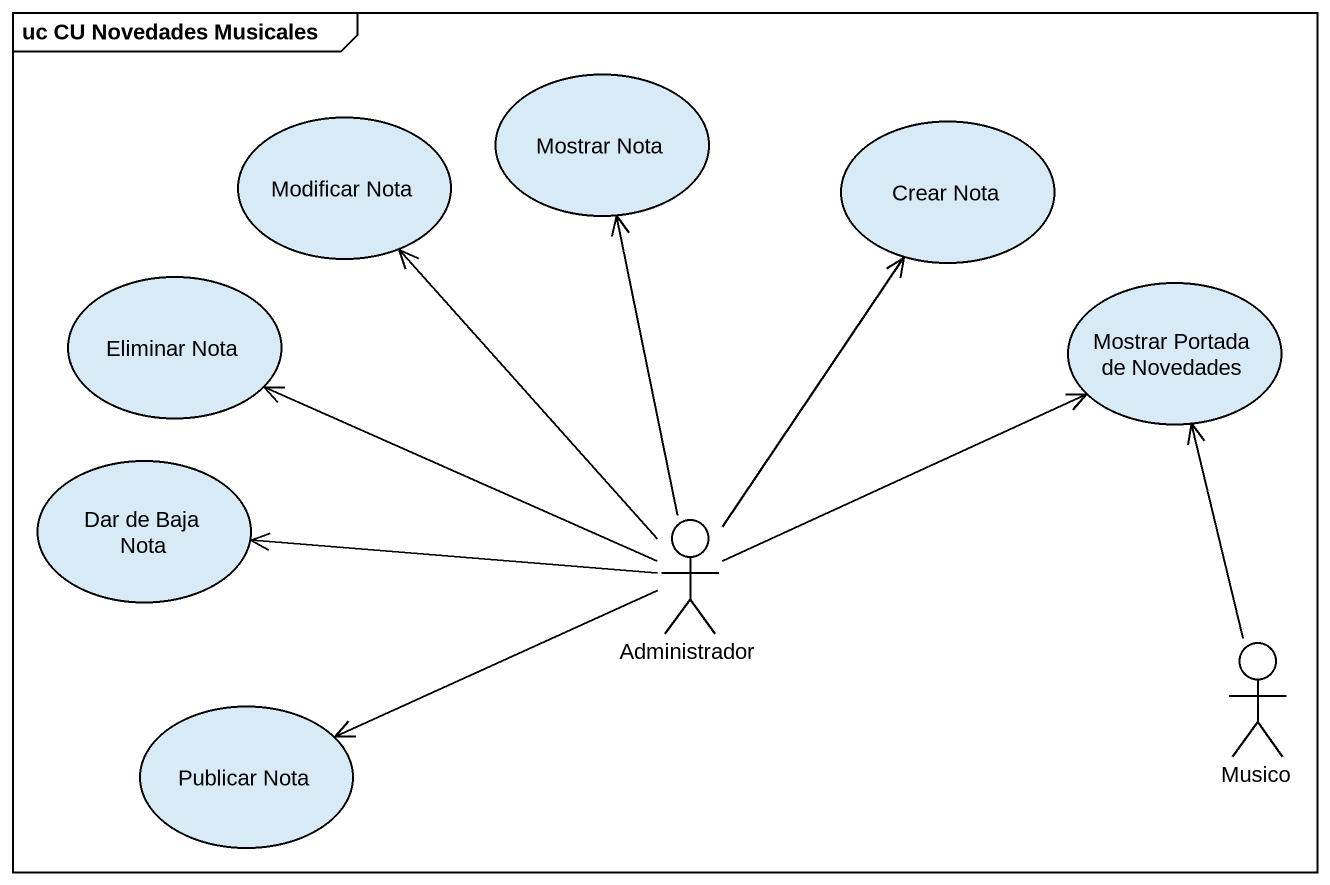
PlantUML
@startuml
mainframe uc CU Novedades Musicales
usecase "Modificar Nota" as Modificar_Nota
usecase "Mostrar Nota" as Mostrar_Nota
usecase "Crear Nota" as Crear_Nota
usecase "Eliminar Nota" as Eliminar_Nota
usecase "Mostrar Portada de Novedades" as Mostrar_Portada_de_Novedades
usecase "Dar de Baja Nota" as Dar_de_Baja_Nota
actor Administrador
actor Musico
usecase "Publicar Nota" as Publicar_Nota
Administrador -up-> Modificar_Nota
Administrador -up-> Mostrar_Nota
Administrador -up-> Crear_Nota
Administrador -left-> Eliminar_Nota
Administrador -right-> Mostrar_Portada_de_Novedades
Administrador -left-> Dar_de_Baja_Nota
Administrador -left-> Publicar_Nota
Musico -up-> Mostrar_Portada_de_Novedades
@enduml
